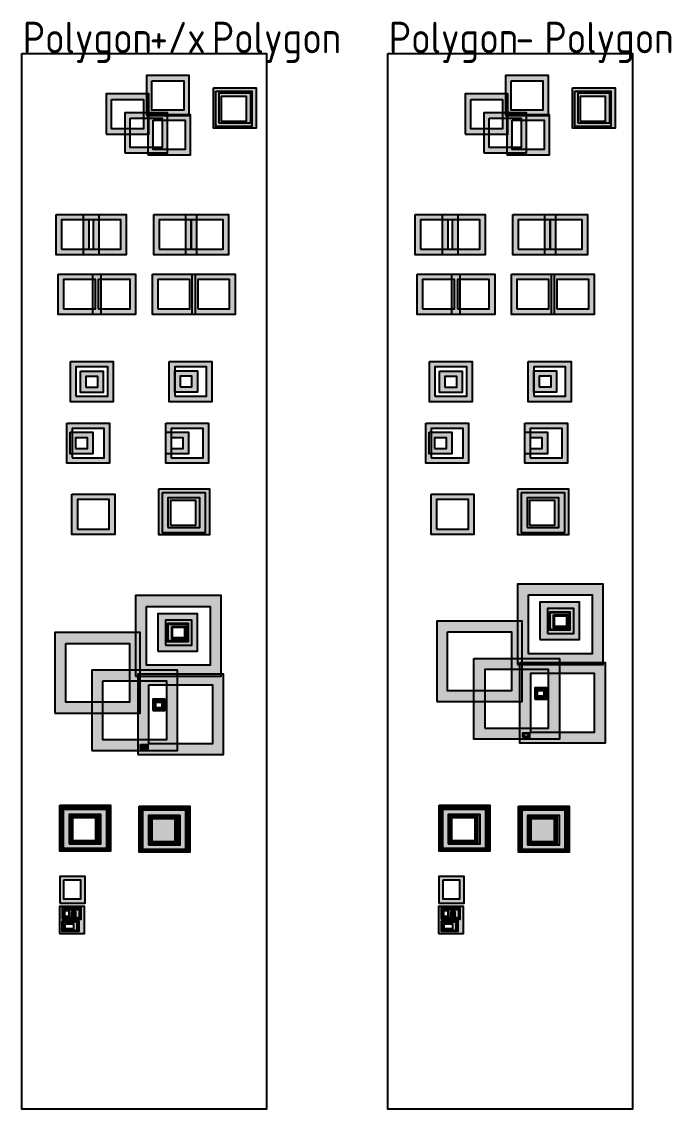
# Model space of a CAD drawing. Extents: x 3537 to 768174, y -301556 to 86403.
# Drawn here: x 3537 to 75415, y -301556 to -181172 of the extents above; entities that cross this region are included whole.
import ezdxf

# ---------------------------------------------------------------- set-up
doc = ezdxf.new("R2010")
doc.units = 0
doc.header["$LTSCALE"] = 1000
doc.header["$MEASUREMENT"] = 0
doc.styles.get("Standard").update_dxf_attribs({"font": 'gbenor.shx', "bigfont": 'gbcbig.shx'})

msp = doc.modelspace()

# ---------------------------------------------------------------- hatches: boundary and pattern name
at = {"transparency": 33554559}
h = msp.add_hatch(color=251, dxfattribs=at)
h.dxf.hatch_style = 1
h.paths.add_polyline_path([(17948, -187714), (21479, -187714), (21479, -190967), (17948, -190967)], flags=16)
h.paths.add_polyline_path([(17348, -191567), (22079, -191567), (22079, -187114), (17348, -187114)])
h = msp.add_hatch(color=5, dxfattribs=at)
h.dxf.hatch_style = 1
h.paths.add_polyline_path([(57685, -187714), (61216, -187714), (61216, -190967), (57685, -190967)], flags=16)
h.paths.add_polyline_path([(57085, -191567), (61816, -191567), (61816, -187114), (57085, -187114)])
h = msp.add_hatch(color=251, dxfattribs=at)
h.dxf.hatch_style = 1
h.paths.add_polyline_path([(25346, -192349), (28877, -192349), (28877, -189096), (25346, -189096)], flags=16)
h.paths.add_polyline_path([(24746, -188496), (29477, -188496), (29477, -192949), (24746, -192949)])
h = msp.add_hatch(color=251, dxfattribs=at)
h.dxf.hatch_style = 1
h.paths.add_polyline_path([(25605, -192167), (28405, -192167), (28405, -189443), (25605, -189443)], flags=16)
h.paths.add_polyline_path([(25005, -188843), (29005, -188843), (29005, -192767), (25005, -192767)])
h = msp.add_hatch(color=251, dxfattribs=at)
h.dxf.hatch_style = 1
h.paths.add_polyline_path([(65083, -192349), (68614, -192349), (68614, -189096), (65083, -189096)], flags=16)
h.paths.add_polyline_path([(64483, -188496), (69214, -188496), (69214, -192949), (64483, -192949)])
h = msp.add_hatch(color=5, dxfattribs=at)
h.dxf.hatch_style = 1
h.paths.add_polyline_path([(65342, -192167), (68142, -192167), (68142, -189443), (65342, -189443)], flags=16)
h.paths.add_polyline_path([(64742, -188843), (68742, -188843), (68742, -192767), (64742, -192767)])
h = msp.add_hatch(color=251, dxfattribs=at)
h.dxf.hatch_style = 1
h.paths.add_polyline_path([(17612, -189166), (12881, -189166), (12881, -193619), (17612, -193619)])
h.paths.add_polyline_path([(17012, -193019), (13481, -193019), (13481, -189766), (17012, -189766)], flags=16)
h = msp.add_hatch(color=251, dxfattribs=at)
h.dxf.hatch_style = 1
h.paths.add_polyline_path([(57349, -189166), (52618, -189166), (52618, -193619), (57349, -193619)])
h.paths.add_polyline_path([(56749, -193019), (53218, -193019), (53218, -189766), (56749, -189766)], flags=16)
h = msp.add_hatch(color=251, dxfattribs=at)
h.dxf.hatch_style = 1
h.paths.add_polyline_path([(15531, -191838), (19063, -191838), (19063, -195091), (15531, -195091)], flags=16)
h.paths.add_polyline_path([(14931, -195691), (19663, -195691), (19663, -191238), (14931, -191238)])
h = msp.add_hatch(color=5, dxfattribs=at)
h.dxf.hatch_style = 1
h.paths.add_polyline_path([(55268, -191838), (58799, -191838), (58799, -195091), (55268, -195091)], flags=16)
h.paths.add_polyline_path([(54668, -195691), (59399, -195691), (59399, -191238), (54668, -191238)])
h = msp.add_hatch(color=251, dxfattribs=at)
h.dxf.hatch_style = 1
h.paths.add_polyline_path([(18075, -192064), (21606, -192064), (21606, -195317), (18075, -195317)], flags=16)
h.paths.add_polyline_path([(17475, -195917), (22206, -195917), (22206, -191464), (17475, -191464)])
h = msp.add_hatch(color=251, dxfattribs=at)
h.dxf.hatch_style = 1
h.paths.add_polyline_path([(57812, -192064), (61343, -192064), (61343, -195317), (57812, -195317)], flags=16)
h.paths.add_polyline_path([(57212, -195917), (61943, -195917), (61943, -191464), (57212, -191464)])
h = msp.add_hatch(color=251, dxfattribs=at)
h.dxf.hatch_style = 1
h.paths.add_polyline_path([(12070, -202507), (7339, -202507), (7339, -206960), (12070, -206960)])
h.paths.add_polyline_path([(11470, -206360), (7939, -206360), (7939, -203107), (11470, -203107)], flags=16)
h = msp.add_hatch(color=251, dxfattribs=at)
h.dxf.hatch_style = 1
h.paths.add_polyline_path([(10954, -206360), (14485, -206360), (14485, -203107), (10954, -203107)], flags=16)
h.paths.add_polyline_path([(10354, -202507), (15085, -202507), (15085, -206960), (10354, -206960)])
h = msp.add_hatch(color=251, dxfattribs=at)
h.dxf.hatch_style = 1
h.paths.add_polyline_path([(22879, -202507), (18147, -202507), (18147, -206960), (22879, -206960)])
h.paths.add_polyline_path([(22279, -206360), (18747, -206360), (18747, -203107), (22279, -203107)], flags=16)
h = msp.add_hatch(color=251, dxfattribs=at)
h.dxf.hatch_style = 1
h.paths.add_polyline_path([(22279, -206360), (25810, -206360), (25810, -203107), (22279, -203107)], flags=16)
h.paths.add_polyline_path([(21679, -202507), (26410, -202507), (26410, -206960), (21679, -206960)])
h = msp.add_hatch(color=251, dxfattribs=at)
h.dxf.hatch_style = 1
h.paths.add_polyline_path([(51807, -202507), (47075, -202507), (47075, -206960), (51807, -206960)])
h.paths.add_polyline_path([(51207, -206360), (47675, -206360), (47675, -203107), (51207, -203107)], flags=16)
h = msp.add_hatch(color=5, dxfattribs=at)
h.dxf.hatch_style = 1
h.paths.add_polyline_path([(50691, -206360), (54222, -206360), (54222, -203107), (50691, -203107)], flags=16)
h.paths.add_polyline_path([(50091, -202507), (54822, -202507), (54822, -206960), (50091, -206960)])
h = msp.add_hatch(color=251, dxfattribs=at)
h.dxf.hatch_style = 1
h.paths.add_polyline_path([(62615, -202507), (57884, -202507), (57884, -206960), (62615, -206960)])
h.paths.add_polyline_path([(62015, -206360), (58484, -206360), (58484, -203107), (62015, -203107)], flags=16)
h = msp.add_hatch(color=5, dxfattribs=at)
h.dxf.hatch_style = 1
h.paths.add_polyline_path([(62015, -206360), (65547, -206360), (65547, -203107), (62015, -203107)], flags=16)
h.paths.add_polyline_path([(61415, -202507), (66147, -202507), (66147, -206960), (61415, -206960)])
h = msp.add_hatch(color=251, dxfattribs=at)
h.dxf.hatch_style = 1
h.paths.add_polyline_path([(12295, -209116), (7564, -209116), (7564, -213569), (12295, -213569)])
h.paths.add_polyline_path([(11695, -212969), (8164, -212969), (8164, -209716), (11695, -209716)], flags=16)
h = msp.add_hatch(color=251, dxfattribs=at)
h.dxf.hatch_style = 1
h.paths.add_polyline_path([(12006, -212969), (15538, -212969), (15538, -209716), (12006, -209716)], flags=16)
h.paths.add_polyline_path([(11406, -209116), (16138, -209116), (16138, -213569), (11406, -213569)])
h = msp.add_hatch(color=251, dxfattribs=at)
h.dxf.hatch_style = 1
h.paths.add_polyline_path([(22723, -209116), (17992, -209116), (17992, -213569), (22723, -213569)])
h.paths.add_polyline_path([(22123, -212969), (18592, -212969), (18592, -209716), (22123, -209716)], flags=16)
h = msp.add_hatch(color=251, dxfattribs=at)
h.dxf.hatch_style = 1
h.paths.add_polyline_path([(23009, -212969), (26541, -212969), (26541, -209716), (23009, -209716)], flags=16)
h.paths.add_polyline_path([(22409, -209116), (27141, -209116), (27141, -213569), (22409, -213569)])
h = msp.add_hatch(color=251, dxfattribs=at)
h.dxf.hatch_style = 1
h.paths.add_polyline_path([(52032, -209116), (47301, -209116), (47301, -213569), (52032, -213569)])
h.paths.add_polyline_path([(51432, -212969), (47901, -212969), (47901, -209716), (51432, -209716)], flags=16)
h = msp.add_hatch(color=5, dxfattribs=at)
h.dxf.hatch_style = 1
h.paths.add_polyline_path([(51743, -212969), (55274, -212969), (55274, -209716), (51743, -209716)], flags=16)
h.paths.add_polyline_path([(51143, -209116), (55874, -209116), (55874, -213569), (51143, -213569)])
h = msp.add_hatch(color=251, dxfattribs=at)
h.dxf.hatch_style = 1
h.paths.add_polyline_path([(62460, -209116), (57728, -209116), (57728, -213569), (62460, -213569)])
h.paths.add_polyline_path([(61860, -212969), (58328, -212969), (58328, -209716), (61860, -209716)], flags=16)
h = msp.add_hatch(color=5, dxfattribs=at)
h.dxf.hatch_style = 1
h.paths.add_polyline_path([(62746, -212969), (66277, -212969), (66277, -209716), (62746, -209716)], flags=16)
h.paths.add_polyline_path([(62146, -209116), (66877, -209116), (66877, -213569), (62146, -213569)])
h = msp.add_hatch(color=251, dxfattribs=at)
h.dxf.hatch_style = 1
h.paths.add_polyline_path([(9526, -222636), (13057, -222636), (13057, -219383), (9526, -219383)], flags=16)
h.paths.add_polyline_path([(8926, -218783), (13657, -218783), (13657, -223236), (8926, -223236)])
h = msp.add_hatch(color=251, dxfattribs=at)
h.dxf.hatch_style = 1
h.paths.add_polyline_path([(20460, -222636), (23991, -222636), (23991, -219383), (20460, -219383)], flags=16)
h.paths.add_polyline_path([(19860, -218783), (24591, -218783), (24591, -223236), (19860, -223236)])
h = msp.add_hatch(color=5, dxfattribs=at)
h.dxf.hatch_style = 1
h.paths.add_polyline_path([(49263, -222636), (52794, -222636), (52794, -219383), (49263, -219383)], flags=16)
h.paths.add_polyline_path([(48663, -218783), (53394, -218783), (53394, -223236), (48663, -223236)])
h = msp.add_hatch(color=251, dxfattribs=at)
h.dxf.hatch_style = 1
h.paths.add_polyline_path([(60196, -222636), (63728, -222636), (63728, -219383), (60196, -219383)], flags=16)
h.paths.add_polyline_path([(59596, -218783), (64328, -218783), (64328, -223236), (59596, -223236)])
h = msp.add_hatch(color=251, dxfattribs=at)
h.dxf.hatch_style = 1
h.paths.add_polyline_path([(10638, -221624), (11956, -221624), (11956, -220440), (10638, -220440)], flags=16)
h.paths.add_polyline_path([(10038, -219840), (12556, -219840), (12556, -222224), (10038, -222224)])
h = msp.add_hatch(color=251, dxfattribs=at)
h.dxf.hatch_style = 1
h.paths.add_polyline_path([(21060, -221582), (22377, -221582), (22377, -220398), (21060, -220398)], flags=16)
h.paths.add_polyline_path([(20460, -219798), (22977, -219798), (22977, -222182), (20460, -222182)])
h = msp.add_hatch(color=251, dxfattribs=at)
h.dxf.hatch_style = 1
h.paths.add_polyline_path([(50375, -221624), (51692, -221624), (51692, -220440), (50375, -220440)], flags=16)
h.paths.add_polyline_path([(49775, -219840), (52292, -219840), (52292, -222224), (49775, -222224)])
h = msp.add_hatch(color=5, dxfattribs=at)
h.dxf.hatch_style = 1
h.paths.add_polyline_path([(60796, -221582), (62113, -221582), (62113, -220398), (60796, -220398)], flags=16)
h.paths.add_polyline_path([(60196, -219798), (62713, -219798), (62713, -222182), (60196, -222182)])
h = msp.add_hatch(color=251, dxfattribs=at)
h.dxf.hatch_style = 1
h.paths.add_polyline_path([(9110, -229450), (12641, -229450), (12641, -226197), (9110, -226197)], flags=16)
h.paths.add_polyline_path([(8510, -225597), (13241, -225597), (13241, -230050), (8510, -230050)])
h = msp.add_hatch(color=251, dxfattribs=at)
h.dxf.hatch_style = 1
h.paths.add_polyline_path([(20071, -229450), (23602, -229450), (23602, -226197), (20071, -226197)], flags=16)
h.paths.add_polyline_path([(19471, -225597), (24202, -225597), (24202, -230050), (19471, -230050)])
h = msp.add_hatch(color=251, dxfattribs=at)
h.dxf.hatch_style = 1
h.paths.add_polyline_path([(48847, -229450), (52378, -229450), (52378, -226197), (48847, -226197)], flags=16)
h.paths.add_polyline_path([(48247, -225597), (52978, -225597), (52978, -230050), (48247, -230050)])
h = msp.add_hatch(color=251, dxfattribs=at)
h.dxf.hatch_style = 1
h.paths.add_polyline_path([(59807, -229450), (63339, -229450), (63339, -226197), (59807, -226197)], flags=16)
h.paths.add_polyline_path([(59207, -225597), (63939, -225597), (63939, -230050), (59207, -230050)])
h = msp.add_hatch(color=251, dxfattribs=at)
h.dxf.hatch_style = 1
h.paths.add_polyline_path([(9478, -228403), (10795, -228403), (10795, -227219), (9478, -227219)], flags=16)
h.paths.add_polyline_path([(8878, -226619), (11395, -226619), (11395, -229003), (8878, -229003)])
h = msp.add_hatch(color=251, dxfattribs=at)
h.dxf.hatch_style = 1
h.paths.add_polyline_path([(20071, -228403), (21388, -228403), (21388, -227219), (20071, -227219)], flags=16)
h.paths.add_polyline_path([(19471, -226619), (21988, -226619), (21988, -229003), (19471, -229003)])
h = msp.add_hatch(color=5, dxfattribs=at)
h.dxf.hatch_style = 1
h.paths.add_polyline_path([(49215, -228403), (50532, -228403), (50532, -227219), (49215, -227219)], flags=16)
h.paths.add_polyline_path([(48615, -226619), (51132, -226619), (51132, -229003), (48615, -229003)])
h = msp.add_hatch(color=5, dxfattribs=at)
h.dxf.hatch_style = 1
h.paths.add_polyline_path([(59807, -228403), (61125, -228403), (61125, -227219), (59807, -227219)], flags=16)
h.paths.add_polyline_path([(59207, -226619), (61725, -226619), (61725, -229003), (59207, -229003)])
h = msp.add_hatch(color=251, dxfattribs=at)
h.dxf.hatch_style = 1
h.paths.add_polyline_path([(13823, -233473), (9092, -233473), (9092, -237927), (13823, -237927)])
h.paths.add_polyline_path([(13223, -237327), (9692, -237327), (9692, -234073), (13223, -234073)], flags=16)
h = msp.add_hatch(color=251, dxfattribs=at)
h.dxf.hatch_style = 1
h.paths.add_polyline_path([(9692, -237327), (13223, -237327), (13223, -234073), (9692, -234073)], flags=16)
h.paths.add_polyline_path([(9092, -233473), (13823, -233473), (13823, -237927), (9092, -237927)])
h = msp.add_hatch(color=251, dxfattribs=at)
h.dxf.hatch_style = 1
h.paths.add_polyline_path([(20000, -236887), (22800, -236887), (22800, -234163), (20000, -234163)], flags=16)
h.paths.add_polyline_path([(18711, -232873), (24319, -232873), (24319, -237953), (18711, -237953)])
h = msp.add_hatch(color=251, dxfattribs=at)
h.dxf.hatch_style = 1
h.paths.add_polyline_path([(19716, -237144), (23248, -237144), (23248, -233891), (19716, -233891)], flags=16)
h.paths.add_polyline_path([(19116, -233291), (23848, -233291), (23848, -237744), (19116, -237744)])
h = msp.add_hatch(color=251, dxfattribs=at)
h.dxf.hatch_style = 1
h.paths.add_polyline_path([(53560, -233473), (48829, -233473), (48829, -237927), (53560, -237927)])
h.paths.add_polyline_path([(52960, -237327), (49429, -237327), (49429, -234073), (52960, -234073)], flags=16)
h = msp.add_hatch(color=5, dxfattribs=at)
h.dxf.hatch_style = 1
h.paths.add_polyline_path([(49429, -237327), (52960, -237327), (52960, -234073), (49429, -234073)], flags=16)
h.paths.add_polyline_path([(48829, -233473), (53560, -233473), (53560, -237927), (48829, -237927)])
h = msp.add_hatch(color=251, dxfattribs=at)
h.dxf.hatch_style = 1
h.paths.add_polyline_path([(59737, -236887), (62537, -236887), (62537, -234163), (59737, -234163)], flags=16)
h.paths.add_polyline_path([(58447, -232873), (64056, -232873), (64056, -237953), (58447, -237953)])
h = msp.add_hatch(color=5, dxfattribs=at)
h.dxf.hatch_style = 1
h.paths.add_polyline_path([(59453, -237144), (62984, -237144), (62984, -233891), (59453, -233891)], flags=16)
h.paths.add_polyline_path([(58853, -233291), (63584, -233291), (63584, -237744), (58853, -237744)])
h = msp.add_hatch(color=251, dxfattribs=at)
h.dxf.hatch_style = 1
h.paths.add_polyline_path([(59602, -244620), (66664, -244620), (66664, -251126), (59602, -251126)], flags=16)
h.paths.add_polyline_path([(58402, -252326), (67864, -252326), (67864, -243420), (58402, -243420)])
h = msp.add_hatch(color=251, dxfattribs=at)
h.dxf.hatch_style = 1
h.paths.add_polyline_path([(17331, -245891), (24394, -245891), (24394, -252397), (17331, -252397)], flags=16)
h.paths.add_polyline_path([(16131, -253597), (25594, -253597), (25594, -244691), (16131, -244691)])
h = msp.add_hatch(color=251, dxfattribs=at)
h.dxf.hatch_style = 1
h.paths.add_polyline_path([(60883, -249573), (65251, -249573), (65251, -245437), (60883, -245437)])
h.paths.add_polyline_path([(61924, -246479), (64209, -246479), (64209, -248532), (61924, -248532)], flags=16)
h = msp.add_hatch(color=251, dxfattribs=at)
h.dxf.hatch_style = 1
h.paths.add_polyline_path([(18613, -250844), (22980, -250844), (22980, -246708), (18613, -246708)])
h.paths.add_polyline_path([(19654, -247749), (21939, -247749), (21939, -249803), (19654, -249803)], flags=16)
h = msp.add_hatch(color=5, dxfattribs=at)
h.dxf.hatch_style = 1
h.paths.add_polyline_path([(61706, -248910), (64630, -248910), (64630, -246141), (61706, -246141)])
h.paths.add_polyline_path([(62403, -246838), (63933, -246838), (63933, -248213), (62403, -248213)], flags=16)
h = msp.add_hatch(color=251, dxfattribs=at)
h.dxf.hatch_style = 1
h.paths.add_polyline_path([(62024, -246579), (64109, -246579), (64109, -248432), (62024, -248432)])
h.paths.add_polyline_path([(62503, -246938), (63833, -246938), (63833, -248113), (62503, -248113)], flags=16)
h = msp.add_hatch(color=251, dxfattribs=at)
h.dxf.hatch_style = 1
h.paths.add_polyline_path([(19436, -250180), (22360, -250180), (22360, -247412), (19436, -247412)])
h.paths.add_polyline_path([(20133, -248109), (21663, -248109), (21663, -249483), (20133, -249483)], flags=16)
h = msp.add_hatch(color=251, dxfattribs=at)
h.dxf.hatch_style = 1
h.paths.add_polyline_path([(19754, -247849), (21839, -247849), (21839, -249703), (19754, -249703)])
h.paths.add_polyline_path([(20233, -248209), (21563, -248209), (21563, -249383), (20233, -249383)], flags=16)
h = msp.add_hatch(color=251, dxfattribs=at)
h.dxf.hatch_style = 1
h.paths.add_polyline_path([(58930, -247522), (49468, -247522), (49468, -256429), (58930, -256429)])
h.paths.add_polyline_path([(57730, -255229), (50668, -255229), (50668, -248722), (57730, -248722)], flags=16)
h = msp.add_hatch(color=251, dxfattribs=at)
h.dxf.hatch_style = 1
h.paths.add_polyline_path([(16660, -248793), (7198, -248793), (7198, -257699), (16660, -257699)])
h.paths.add_polyline_path([(15460, -256499), (8398, -256499), (8398, -249993), (15460, -249993)], flags=16)
h = msp.add_hatch(color=5, dxfattribs=at)
h.dxf.hatch_style = 1
h.paths.add_polyline_path([(54769, -259374), (61831, -259374), (61831, -252868), (54769, -252868)], flags=16)
h.paths.add_polyline_path([(53569, -251668), (63031, -251668), (63031, -260574), (53569, -260574)])
h.paths.add_polyline_path([(59070, -260258), (59630, -260258), (59630, -260015), (59070, -260015)], flags=16)
h = msp.add_hatch(color=5, dxfattribs=at)
h.dxf.hatch_style = 1
h.paths.add_polyline_path([(59856, -259826), (66919, -259826), (66919, -253320), (59856, -253320)], flags=16)
h.paths.add_polyline_path([(58656, -252120), (68119, -252120), (68119, -261026), (58656, -261026)])
h.paths.add_polyline_path([(58967, -260384), (59774, -260384), (59774, -259917), (58967, -259917)], flags=16)
h = msp.add_hatch(color=251, dxfattribs=at)
h.dxf.hatch_style = 1
h.paths.add_polyline_path([(12498, -254139), (19561, -254139), (19561, -260645), (12498, -260645)], flags=16)
h.paths.add_polyline_path([(11298, -261845), (20761, -261845), (20761, -252939), (11298, -252939)])
h.paths.add_polyline_path([(16800, -261286), (17360, -261286), (17360, -261529), (16800, -261529)], flags=16)
h = msp.add_hatch(color=251, dxfattribs=at)
h.dxf.hatch_style = 1
h.paths.add_polyline_path([(17586, -254590), (24648, -254590), (24648, -261097), (17586, -261097)], flags=16)
h.paths.add_polyline_path([(16386, -262297), (25848, -262297), (25848, -253390), (16386, -253390)])
h.paths.add_polyline_path([(16696, -261187), (17504, -261187), (17504, -261655), (16696, -261655)], flags=16)
h = msp.add_hatch(color=251, dxfattribs=at)
h.dxf.hatch_style = 1
h.paths.add_polyline_path([(60630, -255212), (61320, -255212), (61320, -255832), (60630, -255832)], flags=16)
h.paths.add_polyline_path([(60316, -256146), (61633, -256146), (61633, -254898), (60316, -254898)])
h = msp.add_hatch(color=251, dxfattribs=at)
h.dxf.hatch_style = 1
h.paths.add_polyline_path([(18360, -256483), (19049, -256483), (19049, -257102), (18360, -257102)], flags=16)
h.paths.add_polyline_path([(18046, -257416), (19363, -257416), (19363, -256169), (18046, -256169)])
h = msp.add_hatch(color=251, dxfattribs=at)
h.dxf.hatch_style = 1
h.paths.add_polyline_path([(7761, -267902), (13369, -267902), (13369, -272982), (7761, -272982)])
h.paths.add_polyline_path([(9150, -271816), (11750, -271816), (11750, -269292), (9150, -269292)], flags=16)
h = msp.add_hatch(color=251, dxfattribs=at)
h.dxf.hatch_style = 1
h.paths.add_polyline_path([(7861, -268002), (13269, -268002), (13269, -272882), (7861, -272882)])
h.paths.add_polyline_path([(9050, -271916), (11850, -271916), (11850, -269192), (9050, -269192)], flags=16)
h = msp.add_hatch(color=251, dxfattribs=at)
h.dxf.hatch_style = 1
h.paths.add_polyline_path([(7961, -268102), (13169, -268102), (13169, -272782), (7961, -272782)])
h.paths.add_polyline_path([(8950, -272016), (11950, -272016), (11950, -269092), (8950, -269092)], flags=16)
h = msp.add_hatch(color=251, dxfattribs=at)
h.dxf.hatch_style = 1
h.paths.add_polyline_path([(8061, -268202), (13069, -268202), (13069, -272682), (8061, -272682)])
h.paths.add_polyline_path([(8850, -272116), (12050, -272116), (12050, -268992), (8850, -268992)], flags=16)
h = msp.add_hatch(color=251, dxfattribs=at)
h.dxf.hatch_style = 1
h.paths.add_polyline_path([(8766, -272173), (12298, -272173), (12298, -268920), (8766, -268920)], flags=16)
h.paths.add_polyline_path([(8166, -268320), (12898, -268320), (12898, -272773), (8166, -272773)])
h = msp.add_hatch(color=251, dxfattribs=at)
h.dxf.hatch_style = 1
h.paths.add_polyline_path([(16540, -268008), (22149, -268008), (22149, -273087), (16540, -273087)])
h.paths.add_polyline_path([(16640, -268108), (22049, -268108), (22049, -272987), (16640, -272987)], flags=16)
h = msp.add_hatch(color=251, dxfattribs=at)
h.dxf.hatch_style = 1
h.paths.add_polyline_path([(16740, -268208), (21949, -268208), (21949, -272887), (16740, -272887)])
h = msp.add_hatch(color=251, dxfattribs=at)
h.dxf.hatch_style = 1
h.paths.add_polyline_path([(16840, -268308), (21849, -268308), (21849, -272787), (16840, -272787)])
h = msp.add_hatch(color=251, dxfattribs=at)
h.dxf.hatch_style = 1
h.paths.add_polyline_path([(16946, -268426), (21677, -268426), (21677, -272879), (16946, -272879)])
h = msp.add_hatch(color=251, dxfattribs=at)
h.dxf.hatch_style = 1
h.paths.add_polyline_path([(49715, -267902), (55324, -267902), (55324, -272982), (49715, -272982)])
h.paths.add_polyline_path([(51104, -271816), (53704, -271816), (53704, -269292), (51104, -269292)], flags=16)
h = msp.add_hatch(color=5, dxfattribs=at)
h.dxf.hatch_style = 1
h.paths.add_polyline_path([(49815, -268002), (55224, -268002), (55224, -272882), (49815, -272882)])
h.paths.add_polyline_path([(51004, -271916), (53804, -271916), (53804, -269192), (51004, -269192)], flags=16)
h = msp.add_hatch(color=251, dxfattribs=at)
h.dxf.hatch_style = 1
h.paths.add_polyline_path([(49915, -268102), (55124, -268102), (55124, -272782), (49915, -272782)])
h.paths.add_polyline_path([(50904, -272016), (53904, -272016), (53904, -269092), (50904, -269092)], flags=16)
h = msp.add_hatch(color=5, dxfattribs=at)
h.dxf.hatch_style = 1
h.paths.add_polyline_path([(50015, -268202), (55024, -268202), (55024, -272682), (50015, -272682)])
h.paths.add_polyline_path([(50804, -272116), (54004, -272116), (54004, -268992), (50804, -268992)], flags=16)
h = msp.add_hatch(color=251, dxfattribs=at)
h.dxf.hatch_style = 1
h.paths.add_polyline_path([(50721, -272173), (54252, -272173), (54252, -268920), (50721, -268920)], flags=16)
h.paths.add_polyline_path([(50121, -268320), (54852, -268320), (54852, -272773), (50121, -272773)])
h = msp.add_hatch(color=251, dxfattribs=at)
h.dxf.hatch_style = 1
h.paths.add_polyline_path([(58494, -268008), (64103, -268008), (64103, -273087), (58494, -273087)])
h.paths.add_polyline_path([(58594, -268108), (64003, -268108), (64003, -272987), (58594, -272987)], flags=16)
h = msp.add_hatch(color=251, dxfattribs=at)
h.dxf.hatch_style = 1
h.paths.add_polyline_path([(58694, -268208), (63903, -268208), (63903, -272887), (58694, -272887)])
h = msp.add_hatch(color=251, dxfattribs=at)
h.dxf.hatch_style = 1
h.paths.add_polyline_path([(58794, -268308), (63803, -268308), (63803, -272787), (58794, -272787)])
h = msp.add_hatch(color=251, dxfattribs=at)
h.dxf.hatch_style = 1
h.paths.add_polyline_path([(58900, -268426), (63631, -268426), (63631, -272879), (58900, -272879)])
h = msp.add_hatch(color=251, dxfattribs=at)
h.dxf.hatch_style = 1
h.paths.add_polyline_path([(17546, -272279), (21077, -272279), (21077, -269026), (17546, -269026)])
h = msp.add_hatch(color=251, dxfattribs=at)
h.dxf.hatch_style = 1
h.paths.add_polyline_path([(17630, -272221), (20830, -272221), (20830, -269098), (17630, -269098)])
h = msp.add_hatch(color=251, dxfattribs=at)
h.dxf.hatch_style = 1
h.paths.add_polyline_path([(17730, -272121), (20730, -272121), (20730, -269198), (17730, -269198)])
h = msp.add_hatch(color=251, dxfattribs=at)
h.dxf.hatch_style = 1
h.paths.add_polyline_path([(17830, -272021), (20630, -272021), (20630, -269298), (17830, -269298)])
h = msp.add_hatch(color=251, dxfattribs=at)
h.dxf.hatch_style = 1
h.paths.add_polyline_path([(17930, -271921), (20530, -271921), (20530, -269398), (17930, -269398)])
h = msp.add_hatch(color=251, dxfattribs=at)
h.dxf.hatch_style = 1
h.paths.add_polyline_path([(59500, -272279), (63031, -272279), (63031, -269026), (59500, -269026)])
h = msp.add_hatch(color=5, dxfattribs=at)
h.dxf.hatch_style = 1
h.paths.add_polyline_path([(59584, -272221), (62784, -272221), (62784, -269098), (59584, -269098)])
h = msp.add_hatch(color=251, dxfattribs=at)
h.dxf.hatch_style = 1
h.paths.add_polyline_path([(59684, -272121), (62684, -272121), (62684, -269198), (59684, -269198)])
h = msp.add_hatch(color=251, dxfattribs=at)
h.dxf.hatch_style = 1
h.paths.add_polyline_path([(59784, -272021), (62584, -272021), (62584, -269298), (59784, -269298)])
h = msp.add_hatch(color=251, dxfattribs=at)
h.dxf.hatch_style = 1
h.paths.add_polyline_path([(59884, -271921), (62484, -271921), (62484, -269398), (59884, -269398)])
h = msp.add_hatch(color=251, dxfattribs=at)
h.dxf.hatch_style = 1
h.paths.add_polyline_path([(8210, -276178), (10037, -276178), (10037, -278288), (8210, -278288)], flags=16)
h.paths.add_polyline_path([(7751, -278757), (10537, -278757), (10537, -275774), (7751, -275774)])
h = msp.add_hatch(color=251, dxfattribs=at)
h.dxf.hatch_style = 1
h.paths.add_polyline_path([(50164, -276178), (51991, -276178), (51991, -278288), (50164, -278288)], flags=16)
h.paths.add_polyline_path([(49705, -278757), (52492, -278757), (52492, -275774), (49705, -275774)])
h = msp.add_hatch(color=251, dxfattribs=at)
h.dxf.hatch_style = 1
h.paths.add_polyline_path([(7701, -282089), (10488, -282089), (10488, -279106), (7701, -279106)])
h.paths.add_polyline_path([(8025, -280682), (9852, -280682), (9852, -281891), (8025, -281891)], flags=16)
h.paths.add_polyline_path([(8184, -279428), (9905, -279428), (9905, -280370), (8184, -280370)], flags=16)
h = msp.add_hatch(color=251, dxfattribs=at)
h.dxf.hatch_style = 1
h.paths.add_polyline_path([(8007, -280498), (10112, -280498), (10112, -279275), (8007, -279275)])
h.paths.add_polyline_path([(8290, -279543), (8753, -279543), (8753, -280207), (8290, -280207)], flags=16)
h.paths.add_polyline_path([(9225, -280101), (9368, -280101), (9368, -279885), (9225, -279885)], flags=16)
h = msp.add_hatch(color=251, dxfattribs=at)
h.dxf.hatch_style = 1
h.paths.add_polyline_path([(49656, -282089), (52442, -282089), (52442, -279106), (49656, -279106)])
h.paths.add_polyline_path([(49979, -280682), (51806, -280682), (51806, -281891), (49979, -281891)], flags=16)
h.paths.add_polyline_path([(50139, -279428), (51859, -279428), (51859, -280370), (50139, -280370)], flags=16)
h = msp.add_hatch(color=5, dxfattribs=at)
h.dxf.hatch_style = 1
h.paths.add_polyline_path([(49961, -280498), (52067, -280498), (52067, -279275), (49961, -279275)])
h.paths.add_polyline_path([(50244, -279543), (50707, -279543), (50707, -280207), (50244, -280207)], flags=16)
h.paths.add_polyline_path([(51179, -280101), (51322, -280101), (51322, -279885), (51179, -279885)], flags=16)
h = msp.add_hatch(color=251, dxfattribs=at)
h.dxf.hatch_style = 1
h.paths.add_polyline_path([(9032, -279661), (9495, -279661), (9495, -280207), (9032, -280207)])
h.paths.add_polyline_path([(9131, -279783), (9428, -279783), (9428, -280144), (9131, -280144)], flags=16)
h = msp.add_hatch(color=251, dxfattribs=at)
h.dxf.hatch_style = 1
h.paths.add_polyline_path([(50987, -279661), (51449, -279661), (51449, -280207), (50987, -280207)])
h.paths.add_polyline_path([(51085, -279783), (51382, -279783), (51382, -280144), (51085, -280144)], flags=16)
h = msp.add_hatch(color=251, dxfattribs=at)
h.dxf.hatch_style = 1
h.paths.add_polyline_path([(8151, -281739), (9657, -281739), (9657, -280855), (8151, -280855)])
h.paths.add_polyline_path([(8338, -281033), (9263, -281033), (9263, -281580), (8338, -281580)], flags=16)
h = msp.add_hatch(color=5, dxfattribs=at)
h.dxf.hatch_style = 1
h.paths.add_polyline_path([(50105, -281739), (51611, -281739), (51611, -280855), (50105, -280855)])
h.paths.add_polyline_path([(50292, -281033), (51218, -281033), (51218, -281580), (50292, -281580)], flags=16)

# ---------------------------------------------------------------- linework, layer by layer
for points in [[(3537, -184675), (30627, -184675), (30627, -301556), (3537, -301556)], [(44052, -184675), (71142, -184675), (71142, -301556), (44052, -301556)]]:
    msp.add_lwpolyline(points, close=True)
at = {"color": 2}
for points in [[(17348, -191567), (22079, -191567), (22079, -187114), (17348, -187114)], [(57085, -191567), (61816, -191567), (61816, -187114), (57085, -187114)], [(24746, -188496), (29477, -188496), (29477, -192949), (24746, -192949)], [(25005, -188843), (29005, -188843), (29005, -192767), (25005, -192767)], [(64483, -188496), (69214, -188496), (69214, -192949), (64483, -192949)], [(64742, -188843), (68742, -188843), (68742, -192767), (64742, -192767)], [(12881, -193619), (17612, -193619), (17612, -189166), (12881, -189166)], [(52618, -193619), (57349, -193619), (57349, -189166), (52618, -189166)], [(14931, -195691), (19663, -195691), (19663, -191238), (14931, -191238)], [(54668, -195691), (59399, -195691), (59399, -191238), (54668, -191238)], [(17475, -195917), (22206, -195917), (22206, -191464), (17475, -191464)], [(57212, -195917), (61943, -195917), (61943, -191464), (57212, -191464)], [(7339, -202507), (12070, -202507), (12070, -206960), (7339, -206960)], [(10354, -202507), (15085, -202507), (15085, -206960), (10354, -206960)], [(18147, -202507), (22879, -202507), (22879, -206960), (18147, -206960)], [(21679, -202507), (26410, -202507), (26410, -206960), (21679, -206960)], [(47075, -202507), (51807, -202507), (51807, -206960), (47075, -206960)], [(50091, -202507), (54822, -202507), (54822, -206960), (50091, -206960)], [(57884, -202507), (62615, -202507), (62615, -206960), (57884, -206960)], [(61415, -202507), (66147, -202507), (66147, -206960), (61415, -206960)], [(7564, -209116), (12295, -209116), (12295, -213569), (7564, -213569)], [(11406, -209116), (16138, -209116), (16138, -213569), (11406, -213569)], [(17992, -209116), (22723, -209116), (22723, -213569), (17992, -213569)], [(22409, -209116), (27141, -209116), (27141, -213569), (22409, -213569)], [(47301, -209116), (52032, -209116), (52032, -213569), (47301, -213569)], [(51143, -209116), (55874, -209116), (55874, -213569), (51143, -213569)], [(57728, -209116), (62460, -209116), (62460, -213569), (57728, -213569)], [(62146, -209116), (66877, -209116), (66877, -213569), (62146, -213569)], [(8926, -218783), (13657, -218783), (13657, -223236), (8926, -223236)], [(19860, -218783), (24591, -218783), (24591, -223236), (19860, -223236)], [(48663, -218783), (53394, -218783), (53394, -223236), (48663, -223236)], [(59596, -218783), (64328, -218783), (64328, -223236), (59596, -223236)], [(10038, -219840), (12556, -219840), (12556, -222224), (10038, -222224)], [(20460, -219798), (22977, -219798), (22977, -222182), (20460, -222182)], [(49775, -219840), (52292, -219840), (52292, -222224), (49775, -222224)], [(60196, -219798), (62713, -219798), (62713, -222182), (60196, -222182)], [(8510, -225597), (13241, -225597), (13241, -230050), (8510, -230050)], [(19471, -225597), (24202, -225597), (24202, -230050), (19471, -230050)], [(48247, -225597), (52978, -225597), (52978, -230050), (48247, -230050)], [(59207, -225597), (63939, -225597), (63939, -230050), (59207, -230050)], [(8878, -226619), (11395, -226619), (11395, -229003), (8878, -229003)], [(19471, -226619), (21988, -226619), (21988, -229003), (19471, -229003)], [(48615, -226619), (51132, -226619), (51132, -229003), (48615, -229003)], [(59207, -226619), (61725, -226619), (61725, -229003), (59207, -229003)], [(9092, -233473), (13823, -233473), (13823, -237927), (9092, -237927)], [(9092, -233473), (13823, -233473), (13823, -237927), (9092, -237927)], [(18711, -232873), (24319, -232873), (24319, -237953), (18711, -237953)], [(19116, -233291), (23848, -233291), (23848, -237744), (19116, -237744)], [(48829, -233473), (53560, -233473), (53560, -237927), (48829, -237927)], [(48829, -233473), (53560, -233473), (53560, -237927), (48829, -237927)], [(58447, -232873), (64056, -232873), (64056, -237953), (58447, -237953)], [(58853, -233291), (63584, -233291), (63584, -237744), (58853, -237744)], [(58402, -252326), (67864, -252326), (67864, -243420), (58402, -243420)], [(16131, -253597), (25594, -253597), (25594, -244691), (16131, -244691)], [(60883, -249573), (65251, -249573), (65251, -245437), (60883, -245437)], [(18613, -250844), (22980, -250844), (22980, -246708), (18613, -246708)], [(61706, -248910), (64630, -248910), (64630, -246141), (61706, -246141)], [(62024, -246579), (64109, -246579), (64109, -248432), (62024, -248432)], [(19436, -250180), (22360, -250180), (22360, -247412), (19436, -247412)], [(19754, -247849), (21839, -247849), (21839, -249703), (19754, -249703)], [(49468, -256429), (58930, -256429), (58930, -247522), (49468, -247522)], [(7198, -257699), (16660, -257699), (16660, -248793), (7198, -248793)], [(53569, -251668), (63031, -251668), (63031, -260574), (53569, -260574)], [(58656, -252120), (68119, -252120), (68119, -261026), (58656, -261026)], [(11298, -261845), (20761, -261845), (20761, -252939), (11298, -252939)], [(16386, -262297), (25848, -262297), (25848, -253390), (16386, -253390)], [(60316, -256146), (61633, -256146), (61633, -254898), (60316, -254898)], [(18046, -257416), (19363, -257416), (19363, -256169), (18046, -256169)], [(7761, -267902), (13369, -267902), (13369, -272982), (7761, -272982)], [(7861, -268002), (13269, -268002), (13269, -272882), (7861, -272882)], [(7961, -268102), (13169, -268102), (13169, -272782), (7961, -272782)], [(8061, -268202), (13069, -268202), (13069, -272682), (8061, -272682)], [(8166, -268320), (12898, -268320), (12898, -272773), (8166, -272773)], [(16540, -268008), (22149, -268008), (22149, -273087), (16540, -273087)], [(16740, -268208), (21949, -268208), (21949, -272887), (16740, -272887)], [(16840, -268308), (21849, -268308), (21849, -272787), (16840, -272787)], [(16946, -268426), (21677, -268426), (21677, -272879), (16946, -272879)], [(49715, -267902), (55324, -267902), (55324, -272982), (49715, -272982)], [(49815, -268002), (55224, -268002), (55224, -272882), (49815, -272882)], [(49915, -268102), (55124, -268102), (55124, -272782), (49915, -272782)], [(50015, -268202), (55024, -268202), (55024, -272682), (50015, -272682)], [(50121, -268320), (54852, -268320), (54852, -272773), (50121, -272773)], [(58494, -268008), (64103, -268008), (64103, -273087), (58494, -273087)], [(58694, -268208), (63903, -268208), (63903, -272887), (58694, -272887)], [(58794, -268308), (63803, -268308), (63803, -272787), (58794, -272787)], [(58900, -268426), (63631, -268426), (63631, -272879), (58900, -272879)], [(17546, -272279), (21077, -272279), (21077, -269026), (17546, -269026)], [(17630, -272221), (20830, -272221), (20830, -269098), (17630, -269098)], [(17730, -272121), (20730, -272121), (20730, -269198), (17730, -269198)], [(17830, -272021), (20630, -272021), (20630, -269298), (17830, -269298)], [(17930, -271921), (20530, -271921), (20530, -269398), (17930, -269398)], [(59500, -272279), (63031, -272279), (63031, -269026), (59500, -269026)], [(59584, -272221), (62784, -272221), (62784, -269098), (59584, -269098)], [(59684, -272121), (62684, -272121), (62684, -269198), (59684, -269198)], [(59784, -272021), (62584, -272021), (62584, -269298), (59784, -269298)], [(59884, -271921), (62484, -271921), (62484, -269398), (59884, -269398)], [(7751, -278757), (10537, -278757), (10537, -275774), (7751, -275774)], [(49705, -278757), (52492, -278757), (52492, -275774), (49705, -275774)], [(7701, -282089), (10488, -282089), (10488, -279106), (7701, -279106)], [(8007, -280498), (10112, -280498), (10112, -279275), (8007, -279275)], [(49656, -282089), (52442, -282089), (52442, -279106), (49656, -279106)], [(49961, -280498), (52067, -280498), (52067, -279275), (49961, -279275)], [(9032, -279661), (9495, -279661), (9495, -280207), (9032, -280207)], [(50987, -279661), (51449, -279661), (51449, -280207), (50987, -280207)], [(8151, -281739), (9657, -281739), (9657, -280855), (8151, -280855)], [(50105, -281739), (51611, -281739), (51611, -280855), (50105, -280855)]]:
    msp.add_lwpolyline(points, close=True, dxfattribs=at)
at = {"color": 1}
for points in [[(17948, -187714), (21479, -187714), (21479, -190967), (17948, -190967)], [(57685, -187714), (61216, -187714), (61216, -190967), (57685, -190967)], [(13481, -189766), (17012, -189766), (17012, -193019), (13481, -193019)], [(25346, -192349), (28877, -192349), (28877, -189096), (25346, -189096)], [(25605, -192167), (28405, -192167), (28405, -189443), (25605, -189443)], [(53218, -189766), (56749, -189766), (56749, -193019), (53218, -193019)], [(65083, -192349), (68614, -192349), (68614, -189096), (65083, -189096)], [(65342, -192167), (68142, -192167), (68142, -189443), (65342, -189443)], [(15531, -191838), (19063, -191838), (19063, -195091), (15531, -195091)], [(18075, -192064), (21606, -192064), (21606, -195317), (18075, -195317)], [(55268, -191838), (58799, -191838), (58799, -195091), (55268, -195091)], [(57812, -192064), (61343, -192064), (61343, -195317), (57812, -195317)], [(7939, -206360), (11470, -206360), (11470, -203107), (7939, -203107)], [(10954, -206360), (14485, -206360), (14485, -203107), (10954, -203107)], [(18747, -206360), (22279, -206360), (22279, -203107), (18747, -203107)], [(22279, -206360), (25810, -206360), (25810, -203107), (22279, -203107)], [(47675, -206360), (51207, -206360), (51207, -203107), (47675, -203107)], [(50691, -206360), (54222, -206360), (54222, -203107), (50691, -203107)], [(58484, -206360), (62015, -206360), (62015, -203107), (58484, -203107)], [(62015, -206360), (65547, -206360), (65547, -203107), (62015, -203107)], [(8164, -212969), (11695, -212969), (11695, -209716), (8164, -209716)], [(12006, -212969), (15538, -212969), (15538, -209716), (12006, -209716)], [(18592, -212969), (22123, -212969), (22123, -209716), (18592, -209716)], [(23009, -212969), (26541, -212969), (26541, -209716), (23009, -209716)], [(47901, -212969), (51432, -212969), (51432, -209716), (47901, -209716)], [(51743, -212969), (55274, -212969), (55274, -209716), (51743, -209716)], [(58328, -212969), (61860, -212969), (61860, -209716), (58328, -209716)], [(62746, -212969), (66277, -212969), (66277, -209716), (62746, -209716)], [(9526, -222636), (13057, -222636), (13057, -219383), (9526, -219383)], [(20460, -222636), (23991, -222636), (23991, -219383), (20460, -219383)], [(49263, -222636), (52794, -222636), (52794, -219383), (49263, -219383)], [(60196, -222636), (63728, -222636), (63728, -219383), (60196, -219383)], [(10638, -221624), (11956, -221624), (11956, -220440), (10638, -220440)], [(21060, -221582), (22377, -221582), (22377, -220398), (21060, -220398)], [(50375, -221624), (51692, -221624), (51692, -220440), (50375, -220440)], [(60796, -221582), (62113, -221582), (62113, -220398), (60796, -220398)], [(9110, -229450), (12641, -229450), (12641, -226197), (9110, -226197)], [(20071, -229450), (23602, -229450), (23602, -226197), (20071, -226197)], [(48847, -229450), (52378, -229450), (52378, -226197), (48847, -226197)], [(59807, -229450), (63339, -229450), (63339, -226197), (59807, -226197)], [(9478, -228403), (10795, -228403), (10795, -227219), (9478, -227219)], [(20071, -228403), (21388, -228403), (21388, -227219), (20071, -227219)], [(49215, -228403), (50532, -228403), (50532, -227219), (49215, -227219)], [(59807, -228403), (61125, -228403), (61125, -227219), (59807, -227219)], [(9692, -237327), (13223, -237327), (13223, -234073), (9692, -234073)], [(9692, -237327), (13223, -237327), (13223, -234073), (9692, -234073)], [(19716, -237144), (23248, -237144), (23248, -233891), (19716, -233891)], [(20000, -236887), (22800, -236887), (22800, -234163), (20000, -234163)], [(49429, -237327), (52960, -237327), (52960, -234073), (49429, -234073)], [(49429, -237327), (52960, -237327), (52960, -234073), (49429, -234073)], [(59453, -237144), (62984, -237144), (62984, -233891), (59453, -233891)], [(59737, -236887), (62537, -236887), (62537, -234163), (59737, -234163)], [(59602, -244620), (66664, -244620), (66664, -251126), (59602, -251126)], [(17331, -245891), (24394, -245891), (24394, -252397), (17331, -252397)], [(61924, -246479), (64209, -246479), (64209, -248532), (61924, -248532)], [(19654, -247749), (21939, -247749), (21939, -249803), (19654, -249803)], [(62403, -246838), (63933, -246838), (63933, -248213), (62403, -248213)], [(62503, -246938), (63833, -246938), (63833, -248113), (62503, -248113)], [(20133, -248109), (21663, -248109), (21663, -249483), (20133, -249483)], [(20233, -248209), (21563, -248209), (21563, -249383), (20233, -249383)], [(50668, -248722), (57730, -248722), (57730, -255229), (50668, -255229)], [(8398, -249993), (15460, -249993), (15460, -256499), (8398, -256499)], [(54769, -259374), (61831, -259374), (61831, -252868), (54769, -252868)], [(59856, -259826), (66919, -259826), (66919, -253320), (59856, -253320)], [(12498, -254139), (19561, -254139), (19561, -260645), (12498, -260645)], [(17586, -254590), (24648, -254590), (24648, -261097), (17586, -261097)], [(60630, -255212), (61320, -255212), (61320, -255832), (60630, -255832)], [(18360, -256483), (19049, -256483), (19049, -257102), (18360, -257102)], [(58967, -260384), (59774, -260384), (59774, -259917), (58967, -259917)], [(59070, -260258), (59630, -260258), (59630, -260015), (59070, -260015)], [(16696, -261187), (17504, -261187), (17504, -261655), (16696, -261655)], [(16800, -261286), (17360, -261286), (17360, -261529), (16800, -261529)], [(16640, -268108), (22049, -268108), (22049, -272987), (16640, -272987)], [(58594, -268108), (64003, -268108), (64003, -272987), (58594, -272987)], [(8766, -272173), (12298, -272173), (12298, -268920), (8766, -268920)], [(8850, -272116), (12050, -272116), (12050, -268992), (8850, -268992)], [(8950, -272016), (11950, -272016), (11950, -269092), (8950, -269092)], [(9050, -271916), (11850, -271916), (11850, -269192), (9050, -269192)], [(9150, -271816), (11750, -271816), (11750, -269292), (9150, -269292)], [(50721, -272173), (54252, -272173), (54252, -268920), (50721, -268920)], [(50804, -272116), (54004, -272116), (54004, -268992), (50804, -268992)], [(50904, -272016), (53904, -272016), (53904, -269092), (50904, -269092)], [(51004, -271916), (53804, -271916), (53804, -269192), (51004, -269192)], [(51104, -271816), (53704, -271816), (53704, -269292), (51104, -269292)], [(8210, -276178), (10037, -276178), (10037, -278288), (8210, -278288)], [(50164, -276178), (51991, -276178), (51991, -278288), (50164, -278288)], [(8184, -279428), (9905, -279428), (9905, -280370), (8184, -280370)], [(8290, -279543), (8753, -279543), (8753, -280207), (8290, -280207)], [(9131, -279783), (9428, -279783), (9428, -280144), (9131, -280144)], [(9225, -280101), (9368, -280101), (9368, -279885), (9225, -279885)], [(50139, -279428), (51859, -279428), (51859, -280370), (50139, -280370)], [(50244, -279543), (50707, -279543), (50707, -280207), (50244, -280207)], [(51085, -279783), (51382, -279783), (51382, -280144), (51085, -280144)], [(51179, -280101), (51322, -280101), (51322, -279885), (51179, -279885)], [(8025, -280682), (9852, -280682), (9852, -281891), (8025, -281891)], [(8338, -281033), (9263, -281033), (9263, -281580), (8338, -281580)], [(49979, -280682), (51806, -280682), (51806, -281891), (49979, -281891)], [(50292, -281033), (51218, -281033), (51218, -281580), (50292, -281580)]]:
    msp.add_lwpolyline(points, close=True, dxfattribs=at)

# ---------------------------------------------------------------- texts
for s, p in [('Polygon', (3658, -184675)), ('+/x', (17685, -184675)), ('Polygon', (24587, -184675)), ('Polygon', (44173, -184675)), ('-', (58200, -184675))]:
    msp.add_text(s, height=3500).set_placement(p)
at = {"color": 5}
msp.add_text('Polygon', height=3500, dxfattribs=at).set_placement((61386, -184675))

doc.saveas('drawing.dxf')
